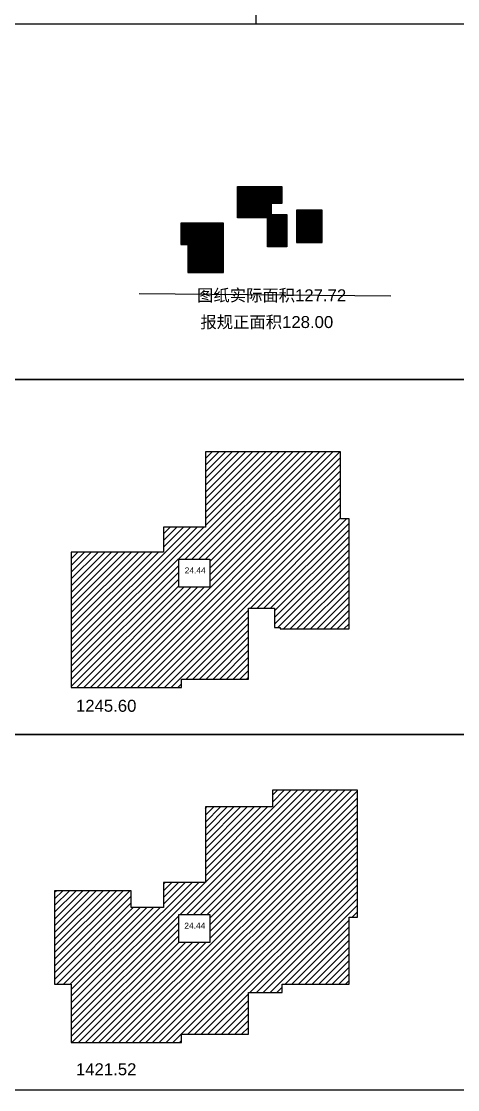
# Model space of a CAD drawing. Extents: x -292644 to 830497, y -12918 to 491457.
# Drawn here: x -93241 to -20361, y 105937 to 284576 of the extents above; entities that cross this region are included whole.
import ezdxf

# ---------------------------------------------------------------- set-up
doc = ezdxf.new("R2010")
doc.units = 0
doc.header["$LTSCALE"] = 1000
doc.header["$MEASUREMENT"] = 0
doc.linetypes.add('X-104 8#10#平面_t3$0$109-34 轴网$0$L1$0$$AUDIT_BAD_LTYPE1', pattern=[0])
doc.layers.get('0').update_dxf_attribs({"linetype": 'CONTINUOUS'})
doc.layers.get('Defpoints').update_dxf_attribs({"linetype": 'CONTINUOUS'})
doc.layers.add('X-104 8#10#平面_t3$0$04-不打印_辅助线', color=165, linetype='CONTINUOUS', plot=False)
for name, color, linetype in [('X-104 8#10#平面_t3$0$A-SUR_保温', 222, 'CONTINUOUS'), ('X-104 8#10#平面_t3$0$A-TECH_结构', 21, 'CONTINUOUS'), ('X-104 8#10#平面_t3$0$EH_石材', 116, 'CONTINUOUS')]:
    doc.layers.add(name, color=color, linetype=linetype)
doc.styles.add('X-104 8#10#平面_t3$0$Arial', font='arial.ttf', dxfattribs={"width": 0.75, "height": 2.5})

# ---------------------------------------------------------------- blocks, each defined once
blk = doc.blocks.new('X-104 8#10#平面_t3')
at = {"layer": 'X-104 8#10#平面_t3$0$04-不打印_辅助线'}
h = blk.add_hatch(dxfattribs=at)
h.set_pattern_fill('ANSI31', color=256, scale=500)
h.set_pattern_definition([(45, (84100, 3e-11), (-561.266, 561.266), [])])
h.paths.add_polyline_path([(-38500, 201400), (-39900, 201400), (-39900, 212600), (-62500, 212600), (-62500, 200000), (-69500, 200000), (-69500, 195800), (-84900, 195800), (-84900, 173200), (-66500, 173200), (-66500, 174600), (-55300, 174600), (-55300, 181900), (-55300, 186450), (-50950, 186450), (-50950, 183200), (-50000, 183200), (-50000, 183000), (-38500, 183000)])
h.paths.add_polyline_path([(-66950, 189950), (-66950, 194650), (-61750, 194650), (-61750, 189950)], flags=16)
h = blk.add_hatch(dxfattribs=at)
h.set_pattern_fill('ANSI31', color=256, scale=500)
h.set_pattern_definition([(45, (0, 59400), (-561.266, 561.266), [])])
h.paths.add_polyline_path([(-37100, 156000), (-51300, 156000), (-51300, 153200), (-62500, 153200), (-62500, 140600), (-69500, 140600), (-69500, 136400), (-74900, 136400), (-74900, 139200), (-87700, 139200), (-87700, 123600), (-84900, 123600), (-84900, 113800), (-66500, 113800), (-66500, 115200), (-55300, 115200), (-55300, 122200), (-49700, 122200), (-49700, 123600), (-38500, 123600), (-38500, 134800), (-37100, 134800)])
h.paths.add_polyline_path([(-61750, 135250), (-61750, 130550), (-66950, 130550), (-66950, 135250)], flags=16)
h.paths.add_polyline_path([(-65922, 132578), (-61915, 132578), (-61915, 134109), (-65922, 134109)], flags=0)
at = {"layer": 'X-104 8#10#平面_t3$0$EH_石材', "linetype": 'X-104 8#10#平面_t3$0$109-34 轴网$0$L1$0$$AUDIT_BAD_LTYPE1'}
h = blk.add_hatch(dxfattribs=at)
h.set_pattern_fill('ANSI31', color=18, scale=100)
h.set_pattern_definition([(45, (4e-11, -45525.5), (-112.2532, 112.2532), [])])
h.paths.add_polyline_path([(-47261, 252996), (-47261, 247596), (-43011, 247596), (-43011, 252996)])
h.paths.add_polyline_path([(-57111, 256946), (-51511, 256946), (-49711, 256946), (-49711, 254146), (-51511, 254146), (-51511, 252296), (-48911, 252296), (-48911, 246896), (-52111, 246896), (-52111, 251696), (-57111, 251696)])
h.paths.add_polyline_path([(-66621, 250838), (-66621, 247238), (-65421, 247238), (-65421, 242588), (-59471, 242588), (-59471, 250838)])
at = {"layer": 'Defpoints', "color": 1}
blk.add_lwpolyline([(-53989, 387679), (82585, 387679), (82585, 284100), (-53989, 284100)], close=True, dxfattribs=at)
at = {"layer": 'X-104 8#10#平面_t3$0$04-不打印_辅助线', "color": 4}
blk.add_line((-73586, 239095), (-31502, 238696), dxfattribs=at)
at = {"layer": 'X-104 8#10#平面_t3$0$04-不打印_辅助线'}
for points in [[(-102650, 224700), (-18550, 224700), (-18550, 284100), (-102650, 284100)], [(-102650, 165300), (-18550, 165300), (-18550, 224700), (-102650, 224700)], [(-102650, 105900), (-18550, 105900), (-18550, 165300), (-102650, 165300)]]:
    blk.add_lwpolyline(points, close=True, dxfattribs=at)
at = {"layer": 'X-104 8#10#平面_t3$0$04-不打印_辅助线', "color": 1}
for points in [[(-69500, 195800), (-84900, 195800), (-84900, 173200), (-66500, 173200), (-66500, 174600), (-55300, 174600), (-55300, 181900), (-55300, 181900), (-55300, 186450), (-50950, 186450), (-50950, 183200), (-50000, 183200), (-50000, 183000), (-38500, 183000), (-38500, 201400), (-39900, 201400), (-39900, 212600), (-62500, 212600), (-62500, 200000), (-69500, 200000)], [(-66950, 194650), (-61750, 194650), (-61750, 189950), (-66950, 189950)], [(-84900, 123600), (-84900, 113800), (-66500, 113800), (-66500, 115200), (-55300, 115200), (-55300, 122200), (-49700, 122200), (-49700, 123600), (-38500, 123600), (-38500, 134800), (-37100, 134800), (-37100, 156000), (-51300, 156000), (-51300, 153200), (-62500, 153200), (-62500, 140600), (-69500, 140600), (-69500, 136400), (-74900, 136400), (-74900, 139200), (-87700, 139200), (-87700, 123600)], [(-66950, 135250), (-61750, 135250), (-61750, 130550), (-66950, 130550)]]:
    blk.add_lwpolyline(points, close=True, dxfattribs=at)
at = {"layer": 'X-104 8#10#平面_t3$0$04-不打印_辅助线', "color": 5}
blk.add_lwpolyline([(-66950, 194650), (-61750, 194650), (-61750, 189950), (-66950, 189950)], close=True, dxfattribs=at)
at = {"layer": 'X-104 8#10#平面_t3$0$04-不打印_辅助线', "linetype": 'X-104 8#10#平面_t3$0$109-34 轴网$0$L1$0$$AUDIT_BAD_LTYPE1'}
for points in [[(-66950, 194650), (-61750, 194650), (-61750, 189950), (-66950, 189950)], [(-66950, 135250), (-61750, 135250), (-61750, 130550), (-66950, 130550)]]:
    blk.add_lwpolyline(points, close=True, dxfattribs=at)
at = {"layer": 'X-104 8#10#平面_t3$0$A-SUR_保温', "linetype": 'X-104 8#10#平面_t3$0$109-34 轴网$0$L1$0$$AUDIT_BAD_LTYPE1'}
for points in [[(-57111, 256946), (-51511, 256946), (-51511, 256946), (-49711, 256946), (-49711, 254146), (-51511, 254146), (-51511, 252296), (-48911, 252296), (-48911, 246896), (-52111, 246896), (-52111, 251696), (-57111, 251696), (-57111, 256946)], [(-66621, 250838), (-66621, 247238), (-65421, 247238), (-65421, 242588), (-59471, 242588), (-59471, 250838), (-66621, 250838)]]:
    blk.add_lwpolyline(points, dxfattribs=at)
at = {"layer": 'X-104 8#10#平面_t3$0$A-TECH_结构', "linetype": 'X-104 8#10#平面_t3$0$109-34 轴网$0$L1$0$$AUDIT_BAD_LTYPE1'}
for points in [[(-66950, 194650), (-61750, 194650), (-61750, 189950), (-66950, 189950)], [(-66950, 135250), (-61750, 135250), (-61750, 130550), (-66950, 130550)]]:
    blk.add_lwpolyline(points, close=True, dxfattribs=at)
at = {"layer": 'X-104 8#10#平面_t3$0$EH_石材', "color": 2, "linetype": 'X-104 8#10#平面_t3$0$109-34 轴网$0$L1$0$$AUDIT_BAD_LTYPE1'}
blk.add_lwpolyline([(-47261, 252996), (-47261, 247596), (-43011, 247596), (-43011, 252996)], close=True, dxfattribs=at)
at = {"layer": 'X-104 8#10#平面_t3$0$04-不打印_辅助线', "color": 4, "style": 'X-104 8#10#平面_t3$0$Arial'}
blk.add_text('图纸实际面积127.72', height=2000, rotation=0, dxfattribs=at).set_placement((-63888, 237768))
at = {"layer": 'X-104 8#10#平面_t3$0$04-不打印_辅助线', "color": 1, "style": 'X-104 8#10#平面_t3$0$Arial'}
for s, height, p in [('报规正面积128.00', 2000, (-63328, 233295)), ('24.44', 1000, (-65958, 192250)), ('24.44', 1000, (-66017, 132850)), ('1421.52', 2000, (-84124, 108340))]:
    blk.add_text(s, height=height, rotation=0, dxfattribs=at).set_placement(p)
at = {"layer": 'X-104 8#10#平面_t3$0$04-不打印_辅助线', "color": 2, "style": 'X-104 8#10#平面_t3$0$Arial'}
blk.add_text('1245.60', height=2000, rotation=0, dxfattribs=at).set_placement((-84124, 169126))

msp = doc.modelspace()

# ---------------------------------------------------------------- block references
msp.add_blockref('X-104 8#10#平面_t3', (0, 0))

doc.saveas('drawing.dxf')
